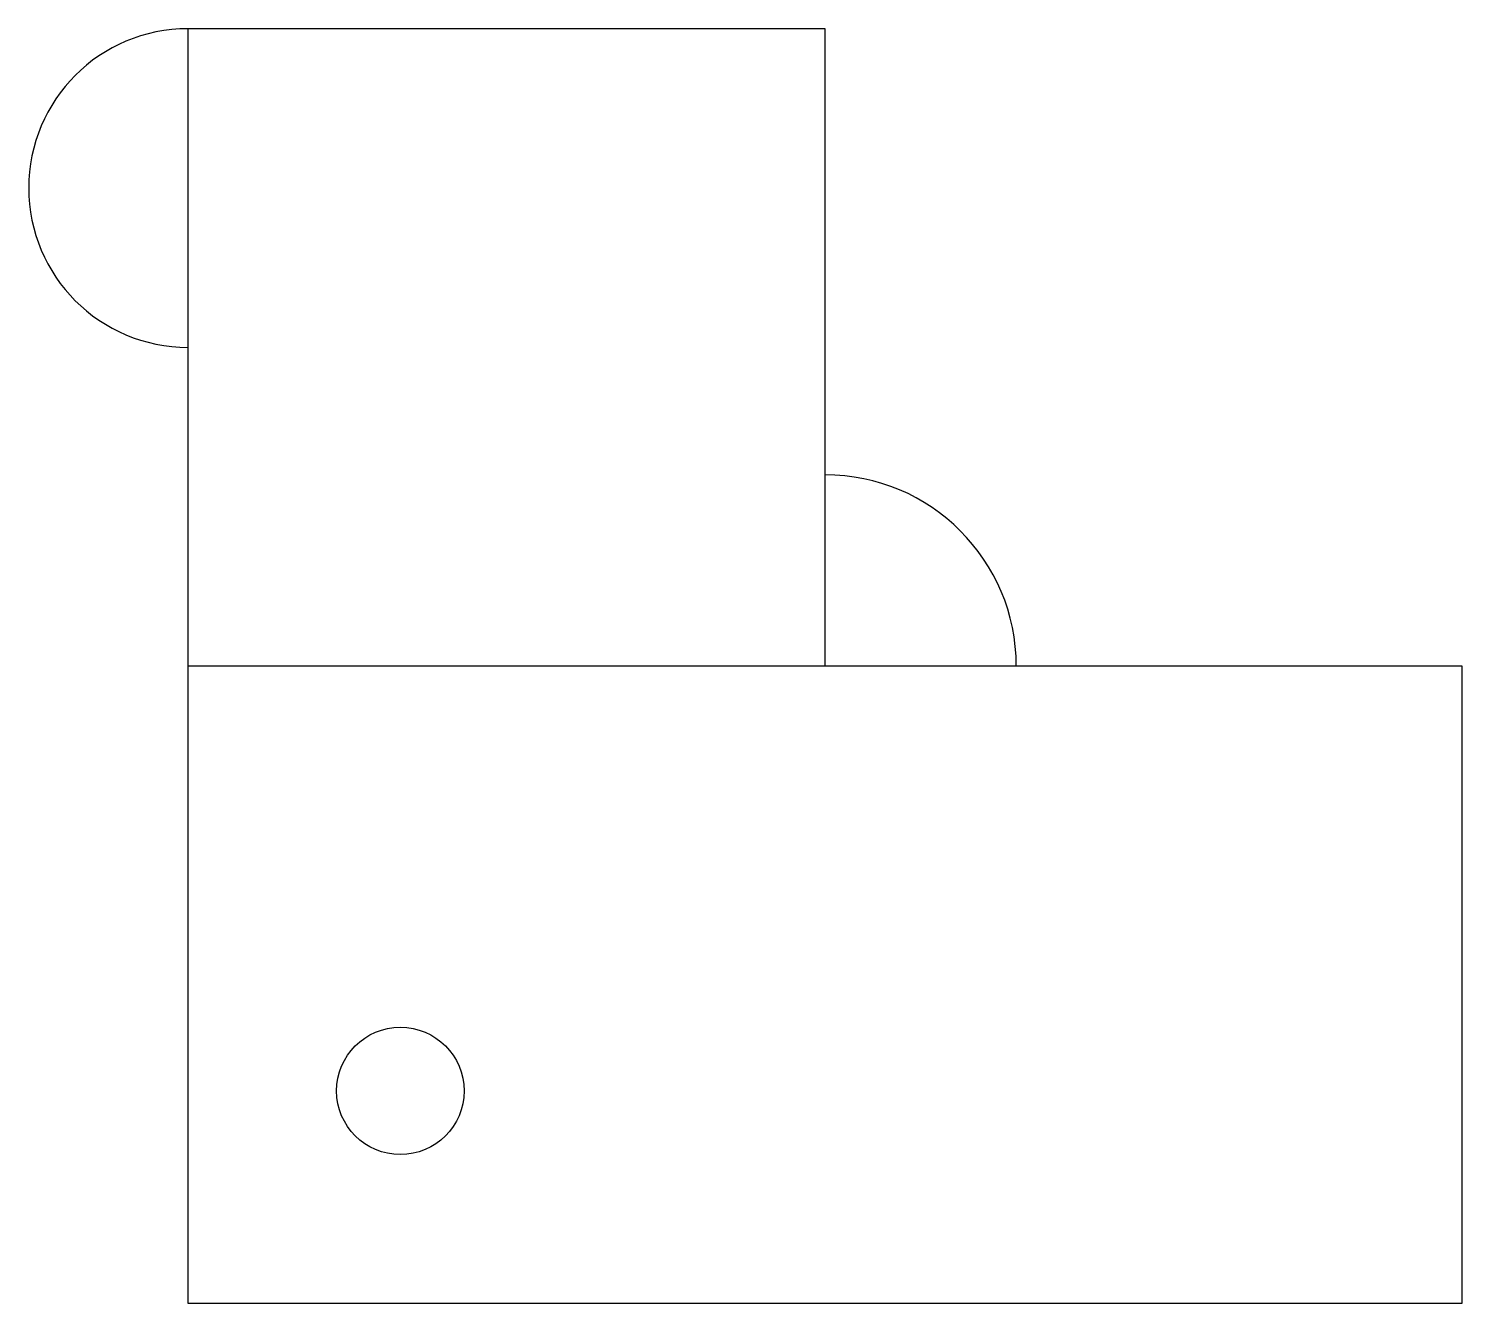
# Model space of a CAD drawing. Header units: millimetres. Extents: x -1125 to 9000, y 0 to 9000.
import ezdxf

# ---------------------------------------------------------------- set-up
doc = ezdxf.new("R2010")
doc.units = ezdxf.units.MM
doc.layers.add('DOORS', color=2, linetype='Continuous')
doc.layers.add('WALLS', color=1, linetype='Continuous')

msp = doc.modelspace()

# ---------------------------------------------------------------- linework, layer by layer
at = {"layer": 'DOORS'}
msp.add_arc((4500, 4500), 1350, 0, 90, dxfattribs=at)
at = {"layer": 'WALLS'}
msp.add_lwpolyline([(0, 9000, 1), (0, 6750), (0, 4500)], format="xyb", dxfattribs=at)
msp.add_lwpolyline([(0, 0), (9000, 0), (9000, 4500), (4500, 4500), (4500, 9000), (0, 9000)], close=True, dxfattribs=at)
msp.add_lwpolyline([(4500, 4500), (2250, 4500), (0, 4500)], dxfattribs=at)
msp.add_circle((1500, 1500), 450, dxfattribs=at)

doc.saveas('drawing.dxf')
